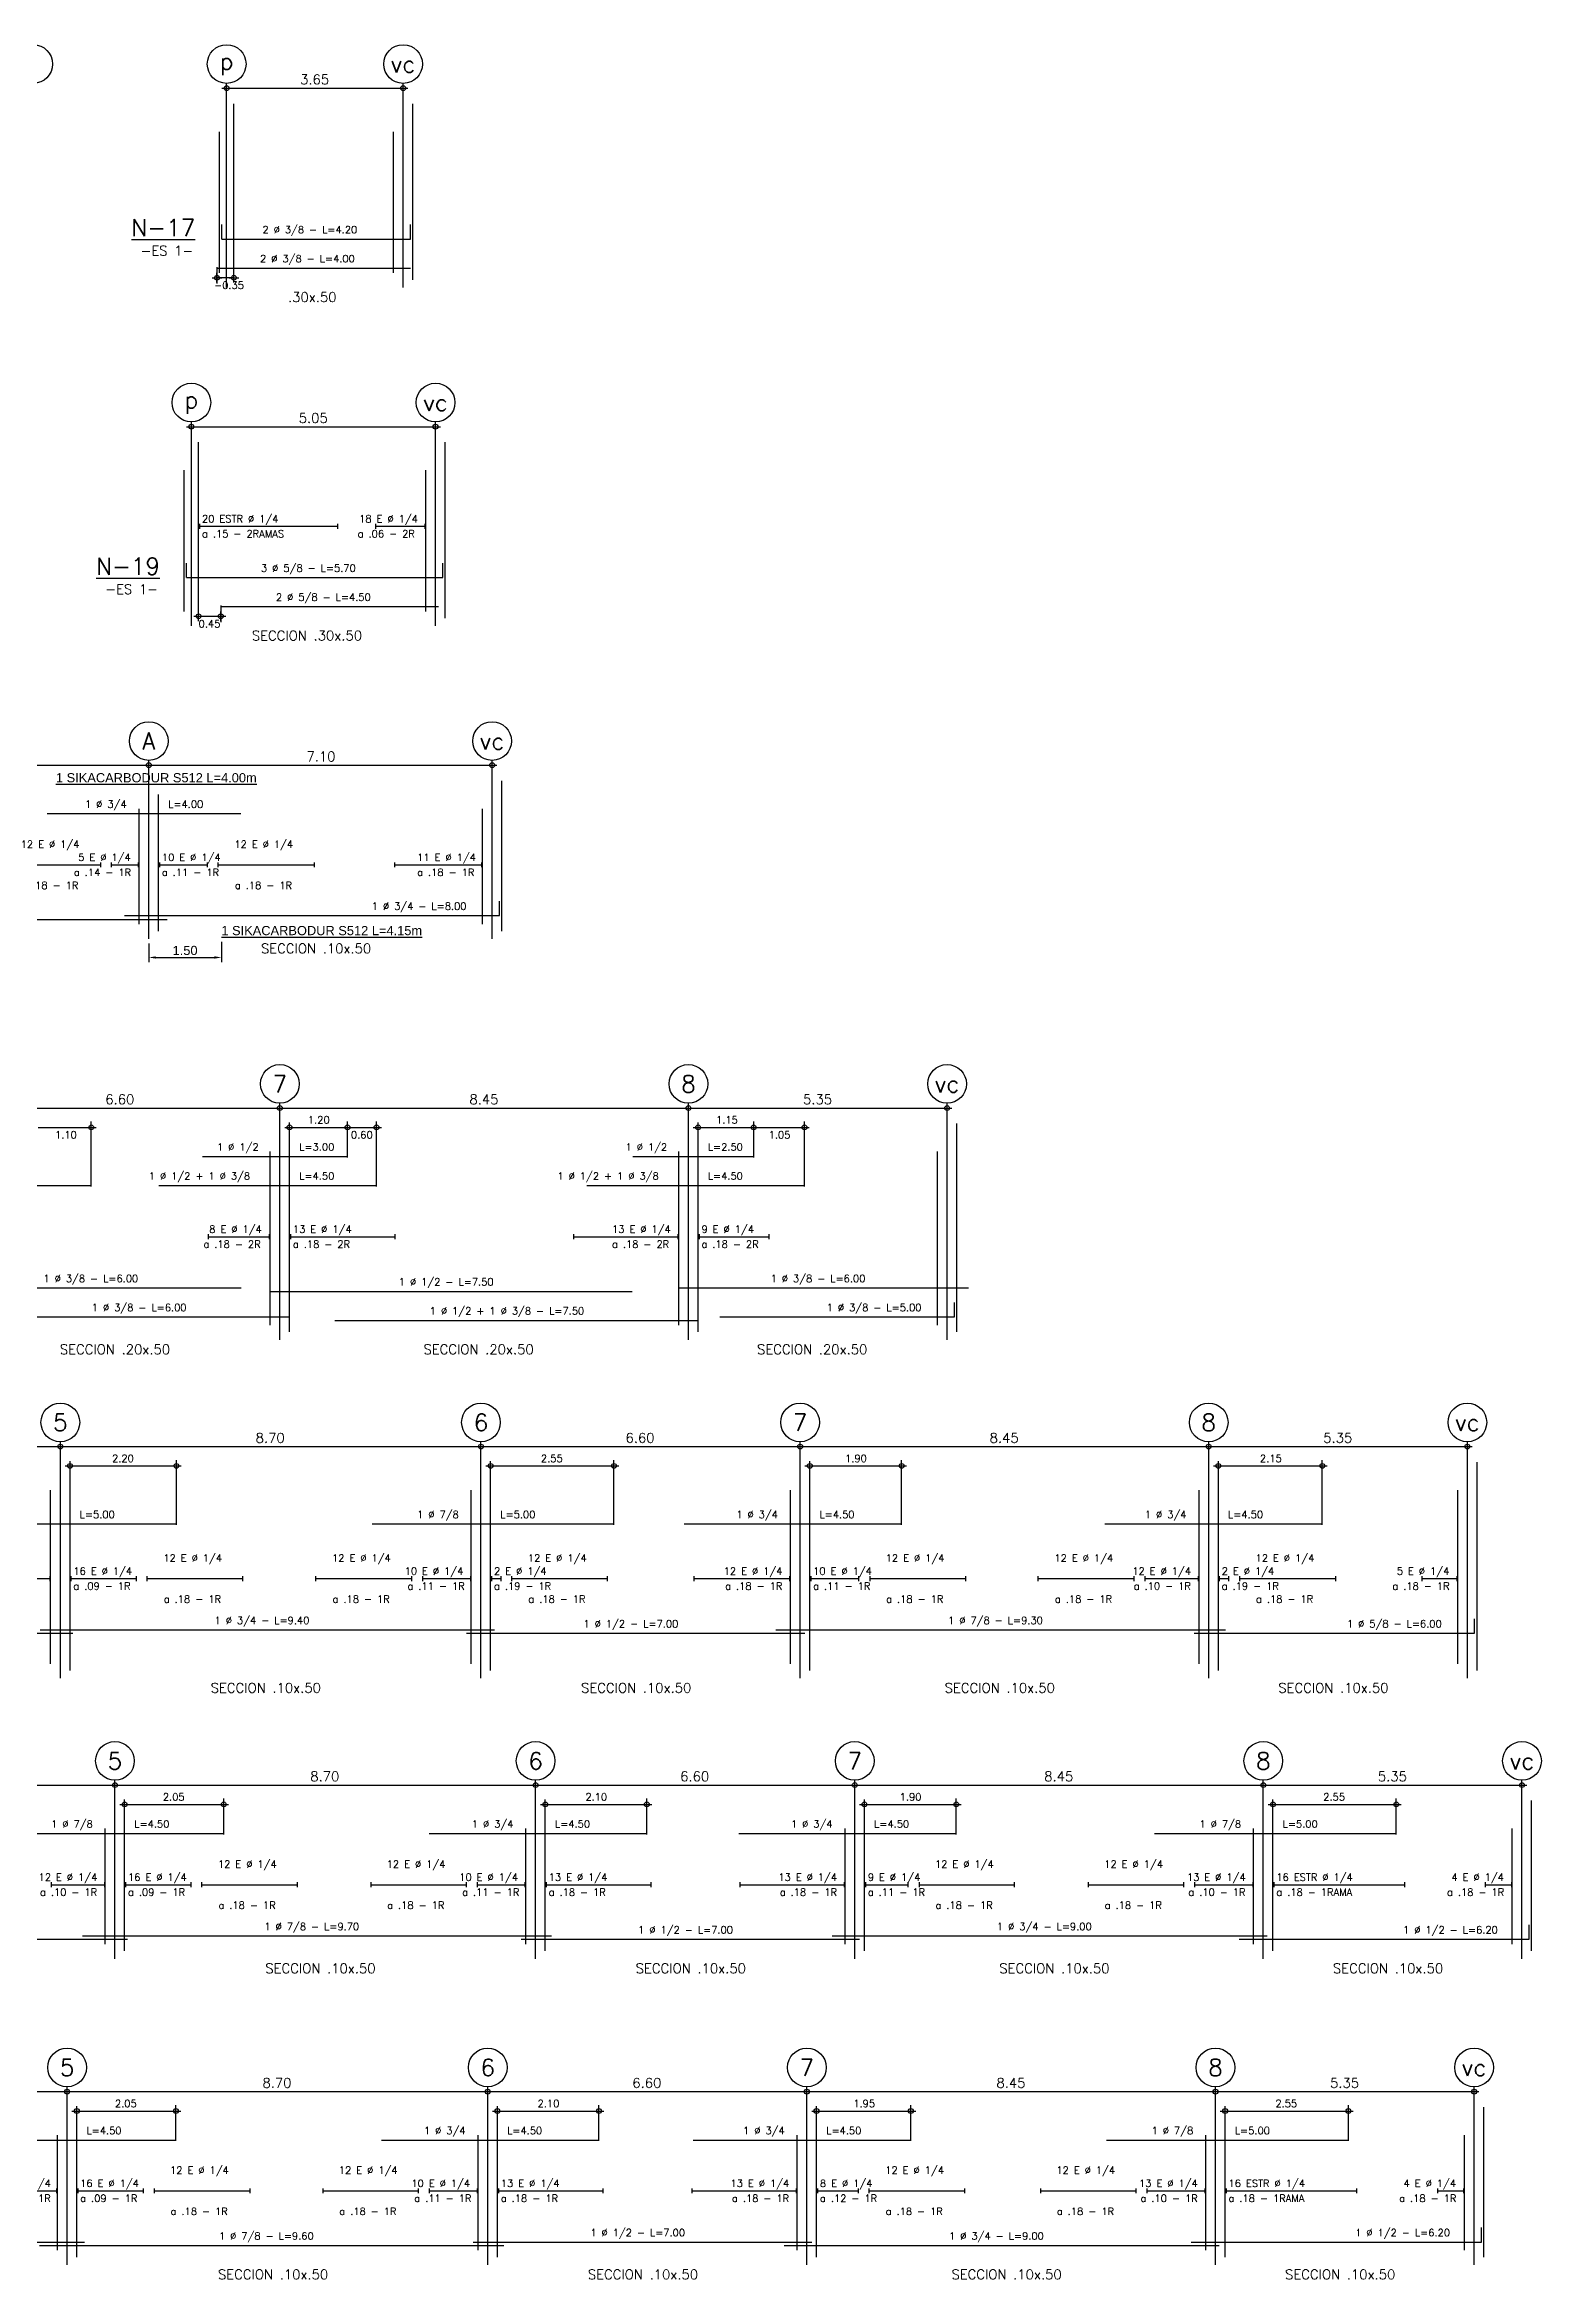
# Model space of a CAD drawing. Header units: millimetres. Extents: x 1 to 301, y -42 to 59.
# Drawn here: x 38.69 to 69.65, y -40.52 to 5.69 of the extents above; entities that cross this region are included whole.
import ezdxf
from ezdxf.enums import TextEntityAlignment as Align

# ---------------------------------------------------------------- set-up
doc = ezdxf.new("R2010")
doc.units = ezdxf.units.MM
doc.header["$LTSCALE"] = 0.0003
doc.header["$PDMODE"] = 34
doc.header["$PDSIZE"] = 0.1
for name, color, linetype in [('SIM-ACHURADOS', 8, 'Continuous'), ('SIM-COTAS', 1, 'Continuous'), ('SIM-FIBRACARB', 4, 'Continuous')]:
    doc.layers.add(name, color=color, linetype=linetype)
doc.styles.add('ARIAL EE', font='arial.ttf')
doc.styles.add('P140', font='SIMPLEX', dxfattribs={"height": 0.35})
doc.styles.add('P60', font='SIMPLEX', dxfattribs={"height": 0.16})
doc.styles.add('P80', font='SIMPLEX', dxfattribs={"height": 0.2})
doc.dimstyles.new('RE - STANDAR', dxfattribs={"dimtxt": 0.002, "dimasz": 0.0015, "dimexe": 0.001, "dimexo": 0.001, "dimgap": 0.0005, "dimtad": 1, "dimzin": 4, "dimdsep": 46, "dimtxsty": 'ARIAL EE', "dimcen": -0.001, "dimclrd": 256, "dimclre": 256, "dimclrt": 2, "dimadec": 0, "dimazin": 0, "dimtfac": 1, "dimtix": 1, "dimtofl": 0, "dimtmove": 1, "dimatfit": 0, "dimfxl": 0.0015, "dimtolj": 1, "dimtzin": 4, "dimlwd": -1, "dimlwe": -1, "dimarcsym": 0})

# ---------------------------------------------------------------- blocks, each defined once
blk = doc.blocks.new('*D19')
at = {"layer": 'SIM-COTAS', "transparency": 16777216}
for p, q in [((40.848, -12.89), (40.848, -13.276)), ((42.348, -12.857), (42.348, -13.276)), ((40.99, -13.181), (42.205, -13.181))]:
    blk.add_line(p, q, dxfattribs=at)
for points in [[(40.99, -13.157), (40.99, -13.205), (40.848, -13.181)], [(42.205, -13.157), (42.205, -13.205), (42.348, -13.181)]]:
    blk.add_solid(points, dxfattribs=at)
at = {"layer": 'SIM-COTAS', "color": 2, "transparency": 16777216, "insert": (41.598, -13.037), "char_height": 0.19, "attachment_point": 5, "style": 'ARIAL EE'}
blk.add_mtext('\\A1;1.50', dxfattribs=at)

msp = doc.modelspace()

# ---------------------------------------------------------------- linework, layer by layer
at = {"layer": 'SIM-ACHURADOS'}
for p, q in [((42.458, 0.675), (42.458, 4.895)), ((42.458, 4.795), (46.108, 4.795)), ((46.108, 0.675), (46.108, 4.895)), ((42.608, 0.835), (42.608, 4.475)), ((46.308, 0.835), (46.308, 4.475)), ((42.308, 0.975), (42.308, 3.895)), ((45.908, 0.975), (45.908, 3.895)), ((42.358, 1.675), (42.358, 1.975)), ((46.258, 1.675), (46.258, 1.975)), ((42.358, 1.675), (46.258, 1.675)), ((42.258, 1.095), (42.258, 0.755)), ((42.258, 1.075), (46.258, 1.075)), ((42.608, 0.875), (42.258, 0.875)), ((41.728, -6.325), (41.728, -2.105)), ((41.728, -2.205), (46.778, -2.205)), ((46.778, -6.325), (46.778, -2.105)), ((41.878, -6.165), (41.878, -2.525)), ((46.978, -6.165), (46.978, -2.525)), ((41.578, -6.025), (41.578, -3.105)), ((46.578, -6.025), (46.578, -3.105)), ((41.898, -4.215), (41.898, -4.315)), ((41.898, -4.265), (44.748, -4.265)), ((44.748, -4.215), (44.748, -4.315)), ((45.538, -4.215), (45.538, -4.315)), ((45.538, -4.265), (46.558, -4.265)), ((46.558, -4.215), (46.558, -4.315)), ((41.628, -5.325), (41.628, -5.025)), ((46.928, -5.325), (46.928, -5.025)), ((41.628, -5.325), (46.928, -5.325)), ((42.338, -5.905), (42.338, -6.245)), ((42.338, -5.925), (46.838, -5.925)), ((41.878, -6.125), (42.338, -6.125)), ((30.898, -9.205), (47.948, -9.205)), ((40.848, -12.795), (40.848, -9.105)), ((47.948, -12.795), (47.948, -9.105)), ((48.148, -12.635), (48.148, -9.525)), ((40.648, -12.495), (40.648, -10.105)), ((41.048, -12.635), (41.048, -9.809)), ((47.748, -12.495), (47.748, -10.105)), ((38.748, -10.205), (42.748, -10.205)), ((37.868, -11.265), (39.848, -11.265)), ((39.848, -11.215), (39.848, -11.315)), ((40.068, -11.215), (40.068, -11.315)), ((40.068, -11.265), (40.628, -11.265)), ((40.628, -11.215), (40.628, -11.315)), ((41.068, -11.215), (41.068, -11.315)), ((41.068, -11.265), (42.058, -11.265)), ((42.058, -11.215), (42.058, -11.315)), ((42.278, -11.215), (42.278, -11.315)), ((42.278, -11.265), (44.268, -11.265)), ((44.268, -11.215), (44.268, -11.315)), ((45.928, -11.215), (45.928, -11.315)), ((45.928, -11.265), (47.728, -11.265)), ((47.728, -11.215), (47.728, -11.315)), ((33.728, -12.395), (41.228, -12.395)), ((40.348, -12.315), (48.098, -12.315)), ((48.098, -12.315), (48.098, -12.015)), ((3.218, -16.295), (57.358, -16.295)), ((39.658, -17.915), (39.658, -16.575)), ((43.558, -21.085), (43.558, -16.195)), ((43.758, -20.925), (43.758, -16.615)), ((44.958, -17.315), (44.958, -16.575)), ((45.558, -17.915), (45.558, -16.575)), ((52.008, -21.085), (52.008, -16.195)), ((52.208, -20.925), (52.208, -16.615)), ((53.358, -17.315), (53.358, -16.575)), ((54.408, -17.915), (54.408, -16.575)), ((57.358, -21.085), (57.358, -16.195)), ((57.558, -20.925), (57.558, -16.615)), ((38.558, -16.695), (39.658, -16.695)), ((43.758, -16.695), (44.958, -16.695)), ((44.958, -16.695), (45.558, -16.695)), ((52.208, -16.695), (53.358, -16.695)), ((53.358, -16.695), (54.408, -16.695)), ((41.958, -17.295), (44.958, -17.295)), ((43.358, -20.785), (43.358, -17.195)), ((50.858, -17.295), (53.358, -17.295)), ((51.808, -20.785), (51.808, -17.195)), ((57.158, -20.785), (57.158, -17.195)), ((34.658, -17.895), (39.658, -17.895)), ((41.058, -17.895), (45.558, -17.895)), ((49.908, -17.895), (54.408, -17.895)), ((42.078, -18.905), (42.078, -19.005)), ((43.338, -18.905), (43.338, -19.005)), ((43.778, -18.905), (43.778, -19.005)), ((45.938, -18.905), (45.938, -19.005)), ((49.628, -18.905), (49.628, -19.005)), ((51.788, -18.905), (51.788, -19.005)), ((52.228, -18.905), (52.228, -19.005)), ((53.668, -18.905), (53.668, -19.005)), ((42.078, -18.955), (43.338, -18.955)), ((43.778, -18.955), (45.938, -18.955)), ((49.628, -18.955), (51.788, -18.955)), ((52.228, -18.955), (53.668, -18.955)), ((36.758, -20.015), (42.758, -20.015)), ((43.348, -20.085), (50.848, -20.085)), ((51.798, -20.015), (57.798, -20.015)), ((57.508, -20.615), (57.508, -20.315)), ((37.758, -20.615), (43.758, -20.615)), ((44.698, -20.685), (52.198, -20.685)), ((52.658, -20.615), (57.508, -20.615)), ((3.218, -23.295), (68.118, -23.295)), ((39.018, -28.085), (39.018, -23.195)), ((47.718, -28.085), (47.718, -23.195)), ((54.318, -28.085), (54.318, -23.195)), ((62.768, -28.085), (62.768, -23.195)), ((68.118, -28.085), (68.118, -23.195)), ((39.218, -27.925), (39.218, -23.615)), ((39.218, -23.695), (41.418, -23.695)), ((41.418, -24.915), (41.418, -23.575)), ((47.918, -27.925), (47.918, -23.615)), ((47.918, -23.695), (50.468, -23.695)), ((50.468, -24.915), (50.468, -23.575)), ((54.518, -27.925), (54.518, -23.615)), ((54.518, -23.695), (56.418, -23.695)), ((56.418, -24.915), (56.418, -23.575)), ((62.968, -27.925), (62.968, -23.615)), ((62.968, -23.695), (65.118, -23.695)), ((65.118, -24.915), (65.118, -23.575)), ((68.318, -27.925), (68.318, -23.615)), ((38.818, -27.785), (38.818, -24.195)), ((47.518, -27.785), (47.518, -24.195)), ((54.118, -27.785), (54.118, -24.195)), ((62.568, -27.785), (62.568, -24.195)), ((67.918, -27.785), (67.918, -24.195)), ((36.418, -24.895), (41.418, -24.895)), ((45.468, -24.895), (50.468, -24.895)), ((51.918, -24.895), (56.418, -24.895)), ((60.618, -24.895), (65.118, -24.895)), ((37.698, -26.025), (38.798, -26.025)), ((38.798, -25.975), (38.798, -26.075)), ((39.238, -25.975), (39.238, -26.075)), ((39.238, -26.025), (40.588, -26.025)), ((40.588, -25.975), (40.588, -26.075)), ((40.808, -25.975), (40.808, -26.075)), ((40.808, -26.025), (42.788, -26.025)), ((42.788, -25.975), (42.788, -26.075)), ((44.298, -25.975), (44.298, -26.075)), ((44.298, -26.025), (46.278, -26.025)), ((46.278, -25.975), (46.278, -26.075)), ((46.508, -25.975), (46.508, -26.075)), ((46.508, -26.025), (47.498, -26.025)), ((47.498, -25.975), (47.498, -26.075)), ((47.938, -25.975), (47.938, -26.075)), ((47.938, -26.025), (48.128, -26.025)), ((48.128, -25.975), (48.128, -26.075)), ((48.348, -25.975), (48.348, -26.075)), ((48.348, -26.025), (50.328, -26.025)), ((50.328, -25.975), (50.328, -26.075)), ((52.118, -25.975), (52.118, -26.075)), ((52.118, -26.025), (54.098, -26.025)), ((54.098, -25.975), (54.098, -26.075)), ((54.538, -25.975), (54.538, -26.075)), ((54.538, -26.025), (55.528, -26.025)), ((55.528, -25.975), (55.528, -26.075)), ((55.758, -25.975), (55.758, -26.075)), ((55.758, -26.025), (57.738, -26.025)), ((57.738, -25.975), (57.738, -26.075)), ((59.238, -25.975), (59.238, -26.075)), ((59.238, -26.025), (61.218, -26.025)), ((61.218, -25.975), (61.218, -26.075)), ((61.448, -25.975), (61.448, -26.075)), ((61.448, -26.025), (62.548, -26.025)), ((62.548, -25.975), (62.548, -26.075)), ((62.988, -25.975), (62.988, -26.075)), ((62.988, -26.025), (63.178, -26.025)), ((63.178, -25.975), (63.178, -26.075)), ((63.408, -25.975), (63.408, -26.075)), ((63.408, -26.025), (65.388, -26.025)), ((65.388, -25.975), (65.388, -26.075)), ((67.178, -25.975), (67.178, -26.075)), ((67.178, -26.025), (67.898, -26.025)), ((67.898, -25.975), (67.898, -26.075)), ((30.278, -27.155), (39.278, -27.155)), ((38.598, -27.085), (47.998, -27.085)), ((47.418, -27.155), (54.418, -27.155)), ((53.818, -27.085), (63.118, -27.085)), ((62.468, -27.155), (68.268, -27.155)), ((68.268, -27.155), (68.268, -26.855)), ((9.868, -30.295), (69.248, -30.295)), ((40.148, -33.885), (40.148, -30.195)), ((48.848, -33.885), (48.848, -30.195)), ((55.448, -33.885), (55.448, -30.195)), ((63.898, -33.885), (63.898, -30.195)), ((69.248, -33.885), (69.248, -30.195)), ((40.348, -33.725), (40.348, -30.615)), ((40.348, -30.695), (42.398, -30.695)), ((42.398, -31.315), (42.398, -30.575)), ((49.048, -33.725), (49.048, -30.615)), ((49.048, -30.695), (51.148, -30.695)), ((51.148, -31.315), (51.148, -30.575)), ((55.648, -33.725), (55.648, -30.615)), ((55.648, -30.695), (57.548, -30.695)), ((57.548, -31.315), (57.548, -30.575)), ((64.098, -33.725), (64.098, -30.615)), ((64.098, -30.695), (66.648, -30.695)), ((66.648, -31.315), (66.648, -30.575)), ((69.448, -33.725), (69.448, -30.615)), ((37.898, -31.295), (42.398, -31.295)), ((39.948, -33.585), (39.948, -31.195)), ((46.648, -31.295), (51.148, -31.295)), ((48.648, -33.585), (48.648, -31.195)), ((53.048, -31.295), (57.548, -31.295)), ((55.248, -33.585), (55.248, -31.195)), ((61.648, -31.295), (66.648, -31.295)), ((63.698, -33.585), (63.698, -31.195)), ((69.048, -33.585), (69.048, -31.195)), ((38.828, -32.305), (38.828, -32.405)), ((39.928, -32.305), (39.928, -32.405)), ((40.368, -32.305), (40.368, -32.405)), ((41.718, -32.305), (41.718, -32.405)), ((41.938, -32.305), (41.938, -32.405)), ((43.918, -32.305), (43.918, -32.405)), ((45.438, -32.305), (45.438, -32.405)), ((47.408, -32.305), (47.408, -32.405)), ((47.638, -32.305), (47.638, -32.405)), ((48.628, -32.305), (48.628, -32.405)), ((49.068, -32.305), (49.068, -32.405)), ((51.228, -32.305), (51.228, -32.405)), ((53.068, -32.305), (53.068, -32.405)), ((55.228, -32.305), (55.228, -32.405)), ((55.668, -32.305), (55.668, -32.405)), ((56.548, -32.305), (56.548, -32.405)), ((56.778, -32.305), (56.778, -32.405)), ((58.748, -32.305), (58.748, -32.405)), ((60.278, -32.305), (60.278, -32.405)), ((62.248, -32.305), (62.248, -32.405)), ((62.478, -32.305), (62.478, -32.405)), ((63.678, -32.305), (63.678, -32.405)), ((64.118, -32.305), (64.118, -32.405)), ((66.818, -32.305), (66.818, -32.405)), ((68.488, -32.305), (68.488, -32.405)), ((69.028, -32.305), (69.028, -32.405)), ((38.828, -32.355), (39.928, -32.355)), ((40.368, -32.355), (41.718, -32.355)), ((41.938, -32.355), (43.918, -32.355)), ((45.438, -32.355), (47.408, -32.355)), ((47.638, -32.355), (48.628, -32.355)), ((49.068, -32.355), (51.228, -32.355)), ((53.068, -32.355), (55.228, -32.355)), ((55.668, -32.355), (56.548, -32.355)), ((56.778, -32.355), (58.748, -32.355)), ((60.278, -32.355), (62.248, -32.355)), ((62.478, -32.355), (63.678, -32.355)), ((64.118, -32.355), (66.818, -32.355)), ((68.488, -32.355), (69.028, -32.355)), ((69.398, -33.485), (69.398, -33.185)), ((31.408, -33.485), (40.408, -33.485)), ((39.478, -33.415), (49.178, -33.415)), ((48.548, -33.485), (55.548, -33.485)), ((54.978, -33.415), (63.978, -33.415)), ((63.398, -33.485), (69.398, -33.485)), ((18.718, -36.635), (68.258, -36.635)), ((39.158, -40.215), (39.158, -36.535)), ((39.358, -40.055), (39.358, -36.955)), ((41.408, -37.655), (41.408, -36.915)), ((47.858, -40.215), (47.858, -36.535)), ((48.058, -40.055), (48.058, -36.955)), ((50.158, -37.655), (50.158, -36.915)), ((54.458, -40.215), (54.458, -36.535)), ((54.658, -40.055), (54.658, -36.955)), ((56.608, -37.655), (56.608, -36.915)), ((62.908, -40.215), (62.908, -36.535)), ((63.108, -40.055), (63.108, -36.955)), ((65.658, -37.655), (65.658, -36.915)), ((68.258, -40.215), (68.258, -36.535)), ((68.458, -40.055), (68.458, -36.955)), ((39.358, -37.035), (41.408, -37.035)), ((48.058, -37.035), (50.158, -37.035)), ((54.658, -37.035), (56.608, -37.035)), ((63.108, -37.035), (65.658, -37.035)), ((36.908, -37.635), (41.408, -37.635)), ((38.958, -39.915), (38.958, -37.535)), ((45.658, -37.635), (50.158, -37.635)), ((47.658, -39.915), (47.658, -37.535)), ((52.108, -37.635), (56.608, -37.635)), ((54.258, -39.915), (54.258, -37.535)), ((60.658, -37.635), (65.658, -37.635)), ((62.708, -39.915), (62.708, -37.535)), ((68.058, -39.915), (68.058, -37.535)), ((37.838, -38.685), (38.938, -38.685)), ((38.938, -38.635), (38.938, -38.735)), ((39.378, -38.635), (39.378, -38.735)), ((39.378, -38.685), (40.728, -38.685)), ((40.728, -38.635), (40.728, -38.735)), ((40.958, -38.635), (40.958, -38.735)), ((40.958, -38.685), (42.938, -38.685)), ((42.938, -38.635), (42.938, -38.735)), ((44.448, -38.635), (44.448, -38.735)), ((44.448, -38.685), (46.418, -38.685)), ((46.418, -38.635), (46.418, -38.735)), ((46.648, -38.635), (46.648, -38.735)), ((46.648, -38.685), (47.638, -38.685)), ((47.638, -38.635), (47.638, -38.735)), ((48.078, -38.635), (48.078, -38.735)), ((48.078, -38.685), (50.238, -38.685)), ((50.238, -38.635), (50.238, -38.735)), ((52.078, -38.635), (52.078, -38.735)), ((52.078, -38.685), (54.238, -38.685)), ((54.238, -38.635), (54.238, -38.735)), ((54.678, -38.635), (54.678, -38.735)), ((54.678, -38.685), (55.518, -38.685)), ((55.518, -38.635), (55.518, -38.735)), ((55.738, -38.635), (55.738, -38.735)), ((55.738, -38.685), (57.718, -38.685)), ((57.718, -38.635), (57.718, -38.735)), ((59.288, -38.635), (59.288, -38.735)), ((59.288, -38.685), (61.258, -38.685)), ((61.258, -38.635), (61.258, -38.735)), ((61.488, -38.635), (61.488, -38.735)), ((61.488, -38.685), (62.688, -38.685)), ((62.688, -38.635), (62.688, -38.735)), ((63.128, -38.635), (63.128, -38.735)), ((63.128, -38.685), (65.828, -38.685)), ((65.828, -38.635), (65.828, -38.735)), ((67.498, -38.635), (67.498, -38.735)), ((67.498, -38.685), (68.038, -38.685)), ((68.038, -38.635), (68.038, -38.735)), ((68.408, -39.745), (68.408, -39.445)), ((30.518, -39.745), (39.518, -39.745)), ((38.588, -39.815), (48.188, -39.815)), ((47.558, -39.745), (54.558, -39.745)), ((53.988, -39.815), (62.988, -39.815)), ((62.408, -39.745), (68.408, -39.745))]:
    msp.add_line(p, q, dxfattribs=at)
for centre in [(38.458, 5.295), (42.458, 5.295), (46.108, 5.295), (41.728, -1.705), (46.778, -1.705), (40.848, -8.705), (47.948, -8.705), (43.558, -15.795), (52.008, -15.795), (57.358, -15.795), (39.018, -22.795), (47.718, -22.795), (54.318, -22.795), (62.768, -22.795), (68.118, -22.795), (40.148, -29.795), (48.848, -29.795), (55.448, -29.795), (63.898, -29.795), (69.248, -29.795), (39.158, -36.135), (47.858, -36.135), (54.458, -36.135), (62.908, -36.135), (68.258, -36.135)]:
    msp.add_circle(centre, 0.4, dxfattribs=at)
for p in [(42.458, 4.795), (46.108, 4.795), (42.258, 0.875), (42.608, 0.875), (41.728, -2.205), (46.778, -2.205), (41.878, -6.125), (42.338, -6.125), (40.848, -9.205), (47.948, -9.205), (39.658, -16.695), (43.558, -16.295), (43.758, -16.695), (44.958, -16.695), (45.558, -16.695), (52.008, -16.295), (52.208, -16.695), (53.358, -16.695), (54.408, -16.695), (57.358, -16.295), (39.018, -23.295), (47.718, -23.295), (54.318, -23.295), (62.768, -23.295), (68.118, -23.295), (39.218, -23.695), (41.418, -23.695), (47.918, -23.695), (50.468, -23.695), (54.518, -23.695), (56.418, -23.695), (62.968, -23.695), (65.118, -23.695), (40.148, -30.295), (48.848, -30.295), (55.448, -30.295), (63.898, -30.295), (69.248, -30.295), (40.348, -30.695), (42.398, -30.695), (49.048, -30.695), (51.148, -30.695), (55.648, -30.695), (57.548, -30.695), (64.098, -30.695), (66.648, -30.695), (39.158, -36.635), (39.358, -37.035), (41.408, -37.035), (47.858, -36.635), (48.058, -37.035), (50.158, -37.035), (54.458, -36.635), (54.658, -37.035), (56.608, -37.035), (62.908, -36.635), (63.108, -37.035), (65.658, -37.035), (68.258, -36.635)]:
    msp.add_point(p, dxfattribs=at)

# ---------------------------------------------------------------- texts
at = {"layer": 'SIM-ACHURADOS', "style": 'P140'}
for s, p in [('p', (42.458, 5.295)), ('vc', (46.108, 5.295)), ('p', (41.728, -1.705)), ('vc', (46.778, -1.705)), ('A', (40.848, -8.705)), ('vc', (47.948, -8.705)), ('7', (43.558, -15.795)), ('8', (52.008, -15.795)), ('vc', (57.358, -15.795)), ('5', (39.018, -22.795)), ('6', (47.718, -22.795)), ('7', (54.318, -22.795)), ('8', (62.768, -22.795)), ('vc', (68.118, -22.795)), ('5', (40.148, -29.795)), ('6', (48.848, -29.795)), ('7', (55.448, -29.795)), ('8', (63.898, -29.795)), ('vc', (69.248, -29.795)), ('5', (39.158, -36.135)), ('6', (47.858, -36.135)), ('7', (54.458, -36.135)), ('8', (62.908, -36.135)), ('vc', (68.258, -36.135))]:
    msp.add_text(s, height=0.35, dxfattribs=at).set_placement(p, align=Align.MIDDLE)
at = {"layer": 'SIM-ACHURADOS'}
for s, height, style, p in [('3.65', 0.2, 'P80', (43.978, 4.875)), ('2 %%c 3/8 - L=4.20', 0.15, 'P60', (43.198, 1.795)), ('-ES 1-', 0.2, 'P80', (40.678, 1.335)), ('2 %%c 3/8 - L=4.00', 0.15, 'P60', (43.148, 1.195)), ('-0.35', 0.15, 'P60', (42.198, 0.645)), ('.30x.50', 0.2, 'P80', (43.728, 0.375)), ('5.05', 0.2, 'P80', (43.948, -2.125)), ('20 ESTR %%c 1/4', 0.15, 'P60', (41.948, -4.185)), ('18 E %%c 1/4', 0.15, 'P60', (45.198, -4.185)), ('a .15 - 2RAMAS', 0.15, 'P60', (41.948, -4.495)), ('a .06 - 2R', 0.15, 'P60', (45.168, -4.495)), ('3 %%c 5/8 - L=5.70', 0.15, 'P60', (43.168, -5.205)), ('-ES 1-', 0.2, 'P80', (39.948, -5.665)), ('2 %%c 5/8 - L=4.50', 0.15, 'P60', (43.478, -5.805)), ('0.45', 0.15, 'P60', (41.878, -6.355)), ('SECCION .30x.50', 0.2, 'P80', (42.978, -6.625)), ('7.10', 0.2, 'P80', (44.108, -9.125)), ('1 %%c 3/4', 0.15, 'P60', (39.528, -10.085)), ('L=4.00', 0.15, 'P60', (41.248, -10.085)), ('12 E %%c 1/4', 0.15, 'P60', (38.198, -10.915)), ('5 E %%c 1/4', 0.15, 'P60', (39.388, -11.185)), ('10 E %%c 1/4', 0.15, 'P60', (41.118, -11.185)), ('12 E %%c 1/4', 0.15, 'P60', (42.618, -10.915)), ('11 E %%c 1/4', 0.15, 'P60', (46.398, -11.185)), ('a .14 - 1R', 0.15, 'P60', (39.298, -11.495)), ('a .11 - 1R', 0.15, 'P60', (41.118, -11.495)), ('a .18 - 1R', 0.15, 'P60', (46.398, -11.495)), ('a .18 - 1R', 0.15, 'P60', (38.208, -11.765)), ('a .18 - 1R', 0.15, 'P60', (42.628, -11.765)), ('1 %%c 3/4 - L=8.00', 0.15, 'P60', (45.458, -12.195)), ('SECCION .10x.50', 0.2, 'P80', (43.168, -13.095)), ('6.60', 0.2, 'P80', (39.948, -16.215)), ('8.45', 0.2, 'P80', (47.478, -16.215)), ('5.35', 0.2, 'P80', (54.378, -16.215)), ('1.20', 0.15, 'P60', (44.138, -16.615)), ('1.15', 0.15, 'P60', (52.578, -16.615)), ('1.10', 0.15, 'P60', (38.908, -16.925)), ('1 %%c 1/2', 0.15, 'P60', (42.258, -17.175)), ('L=3.00', 0.15, 'P60', (43.958, -17.175)), ('0.60', 0.15, 'P60', (45.028, -16.925)), ('1 %%c 1/2', 0.15, 'P60', (50.708, -17.175)), ('L=2.50', 0.15, 'P60', (52.408, -17.175)), ('1.05', 0.15, 'P60', (53.668, -16.925)), ('1 %%c 1/2 + 1 %%c 3/8', 0.15, 'P60', (40.848, -17.775)), ('L=4.50', 0.15, 'P60', (43.958, -17.775)), ('1 %%c 1/2 + 1 %%c 3/8', 0.15, 'P60', (49.298, -17.775)), ('L=4.50', 0.15, 'P60', (52.408, -17.775)), ('8 E %%c 1/4', 0.15, 'P60', (42.098, -18.875)), ('13 E %%c 1/4', 0.15, 'P60', (43.828, -18.875)), ('13 E %%c 1/4', 0.15, 'P60', (50.428, -18.875)), ('9 E %%c 1/4', 0.15, 'P60', (52.278, -18.875)), ('a .18 - 2R', 0.15, 'P60', (41.978, -19.185)), ('a .18 - 2R', 0.15, 'P60', (43.828, -19.185)), ('a .18 - 2R', 0.15, 'P60', (50.428, -19.185)), ('a .18 - 2R', 0.15, 'P60', (52.278, -19.185)), ('1 %%c 3/8 - L=6.00', 0.15, 'P60', (38.668, -19.895)), ('1 %%c 1/2 - L=7.50', 0.15, 'P60', (46.018, -19.965)), ('1 %%c 3/8 - L=6.00', 0.15, 'P60', (53.708, -19.895)), ('1 %%c 3/8 - L=6.00', 0.15, 'P60', (39.668, -20.495)), ('1 %%c 3/8 - L=5.00', 0.15, 'P60', (54.868, -20.495)), ('1 %%c 1/2 + 1 %%c 3/8 - L=7.50', 0.15, 'P60', (46.658, -20.565)), ('SECCION .20x.50', 0.2, 'P80', (39.008, -21.385)), ('SECCION .20x.50', 0.2, 'P80', (46.528, -21.385)), ('SECCION .20x.50', 0.2, 'P80', (53.428, -21.385)), ('8.70', 0.2, 'P80', (43.058, -23.215)), ('6.60', 0.2, 'P80', (50.708, -23.215)), ('8.45', 0.2, 'P80', (58.238, -23.215)), ('5.35', 0.2, 'P80', (65.138, -23.215)), ('2.20', 0.15, 'P60', (40.088, -23.615)), ('2.55', 0.15, 'P60', (48.958, -23.615)), ('1.90', 0.15, 'P60', (55.248, -23.615)), ('2.15', 0.15, 'P60', (63.828, -23.615)), ('L=5.00', 0.15, 'P60', (39.418, -24.775)), ('1 %%c 7/8', 0.15, 'P60', (46.398, -24.775)), ('L=5.00', 0.15, 'P60', (48.118, -24.775)), ('1 %%c 3/4', 0.15, 'P60', (52.998, -24.775)), ('L=4.50', 0.15, 'P60', (54.718, -24.775)), ('1 %%c 3/4', 0.15, 'P60', (61.448, -24.775)), ('L=4.50', 0.15, 'P60', (63.168, -24.775)), ('16 E %%c 1/4', 0.15, 'P60', (39.288, -25.945)), ('12 E %%c 1/4', 0.15, 'P60', (41.148, -25.675)), ('12 E %%c 1/4', 0.15, 'P60', (44.638, -25.675)), ('10 E %%c 1/4', 0.15, 'P60', (46.138, -25.945)), ('2 E %%c 1/4', 0.15, 'P60', (47.988, -25.945)), ('12 E %%c 1/4', 0.15, 'P60', (48.688, -25.675)), ('12 E %%c 1/4', 0.15, 'P60', (52.738, -25.945)), ('10 E %%c 1/4', 0.15, 'P60', (54.588, -25.945)), ('12 E %%c 1/4', 0.15, 'P60', (56.088, -25.675)), ('12 E %%c 1/4', 0.15, 'P60', (59.578, -25.675)), ('12 E %%c 1/4', 0.15, 'P60', (61.188, -25.945)), ('2 E %%c 1/4', 0.15, 'P60', (63.038, -25.945)), ('12 E %%c 1/4', 0.15, 'P60', (63.738, -25.675)), ('5 E %%c 1/4', 0.15, 'P60', (66.658, -25.945)), ('a .09 - 1R', 0.15, 'P60', (39.288, -26.255)), ('a .11 - 1R', 0.15, 'P60', (46.198, -26.255)), ('a .19 - 1R', 0.15, 'P60', (47.988, -26.255)), ('a .18 - 1R', 0.15, 'P60', (52.768, -26.255)), ('a .11 - 1R', 0.15, 'P60', (54.588, -26.255)), ('a .10 - 1R', 0.15, 'P60', (61.218, -26.255)), ('a .19 - 1R', 0.15, 'P60', (63.038, -26.255)), ('a .18 - 1R', 0.15, 'P60', (66.568, -26.255)), ('a .18 - 1R', 0.15, 'P60', (41.158, -26.525)), ('1 %%c 3/4 - L=9.40', 0.15, 'P60', (42.208, -26.965)), ('a .18 - 1R', 0.15, 'P60', (44.648, -26.525)), ('a .18 - 1R', 0.15, 'P60', (48.698, -26.525)), ('a .18 - 1R', 0.15, 'P60', (56.098, -26.525)), ('1 %%c 7/8 - L=9.30', 0.15, 'P60', (57.378, -26.965)), ('a .18 - 1R', 0.15, 'P60', (59.588, -26.525)), ('a .18 - 1R', 0.15, 'P60', (63.748, -26.525)), ('1 %%c 1/2 - L=7.00', 0.15, 'P60', (49.838, -27.035)), ('1 %%c 5/8 - L=6.00', 0.15, 'P60', (65.628, -27.035)), ('SECCION .10x.50', 0.2, 'P80', (42.128, -28.385)), ('SECCION .10x.50', 0.2, 'P80', (49.788, -28.385)), ('SECCION .10x.50', 0.2, 'P80', (57.308, -28.385)), ('SECCION .10x.50', 0.2, 'P80', (64.208, -28.385)), ('8.70', 0.2, 'P80', (44.188, -30.215)), ('6.60', 0.2, 'P80', (51.838, -30.215)), ('8.45', 0.2, 'P80', (59.368, -30.215)), ('5.35', 0.2, 'P80', (66.268, -30.215)), ('2.05', 0.15, 'P60', (41.138, -30.615)), ('2.10', 0.15, 'P60', (49.878, -30.615)), ('1.90', 0.15, 'P60', (56.378, -30.615)), ('2.55', 0.15, 'P60', (65.138, -30.615)), ('1 %%c 7/8', 0.15, 'P60', (38.828, -31.175)), ('L=4.50', 0.15, 'P60', (40.548, -31.175)), ('1 %%c 3/4', 0.15, 'P60', (47.528, -31.175)), ('L=4.50', 0.15, 'P60', (49.248, -31.175)), ('1 %%c 3/4', 0.15, 'P60', (54.128, -31.175)), ('L=4.50', 0.15, 'P60', (55.848, -31.175)), ('1 %%c 7/8', 0.15, 'P60', (62.578, -31.175)), ('L=5.00', 0.15, 'P60', (64.298, -31.175)), ('12 E %%c 1/4', 0.15, 'P60', (42.278, -32.005)), ('12 E %%c 1/4', 0.15, 'P60', (45.768, -32.005)), ('12 E %%c 1/4', 0.15, 'P60', (57.108, -32.005)), ('12 E %%c 1/4', 0.15, 'P60', (60.608, -32.005)), ('12 E %%c 1/4', 0.15, 'P60', (38.568, -32.275)), ('16 E %%c 1/4', 0.15, 'P60', (40.418, -32.275)), ('10 E %%c 1/4', 0.15, 'P60', (47.268, -32.275)), ('13 E %%c 1/4', 0.15, 'P60', (49.118, -32.275)), ('13 E %%c 1/4', 0.15, 'P60', (53.868, -32.275)), ('9 E %%c 1/4', 0.15, 'P60', (55.718, -32.275)), ('13 E %%c 1/4', 0.15, 'P60', (62.318, -32.275)), ('16 ESTR %%c 1/4', 0.15, 'P60', (64.168, -32.275)), ('4 E %%c 1/4', 0.15, 'P60', (67.788, -32.275)), ('a .10 - 1R', 0.15, 'P60', (38.598, -32.585)), ('a .09 - 1R', 0.15, 'P60', (40.418, -32.585)), ('a .18 - 1R', 0.15, 'P60', (42.288, -32.855)), ('a .18 - 1R', 0.15, 'P60', (45.778, -32.855)), ('a .11 - 1R', 0.15, 'P60', (47.328, -32.585)), ('a .18 - 1R', 0.15, 'P60', (49.118, -32.585)), ('a .18 - 1R', 0.15, 'P60', (53.898, -32.585)), ('a .11 - 1R', 0.15, 'P60', (55.718, -32.585)), ('a .18 - 1R', 0.15, 'P60', (57.118, -32.855)), ('a .18 - 1R', 0.15, 'P60', (60.618, -32.855)), ('a .10 - 1R', 0.15, 'P60', (62.348, -32.585)), ('a .18 - 1RAMA', 0.15, 'P60', (64.168, -32.585)), ('a .18 - 1R', 0.15, 'P60', (67.698, -32.585)), ('1 %%c 7/8 - L=9.70', 0.15, 'P60', (43.238, -33.295)), ('1 %%c 1/2 - L=7.00', 0.15, 'P60', (50.968, -33.365)), ('1 %%c 3/4 - L=9.00', 0.15, 'P60', (58.388, -33.295)), ('1 %%c 1/2 - L=6.20', 0.15, 'P60', (66.788, -33.365)), ('SECCION .10x.50', 0.2, 'P80', (43.258, -34.185)), ('SECCION .10x.50', 0.2, 'P80', (50.918, -34.185)), ('SECCION .10x.50', 0.2, 'P80', (58.438, -34.185)), ('SECCION .10x.50', 0.2, 'P80', (65.338, -34.185)), ('8.70', 0.2, 'P80', (43.198, -36.555)), ('6.60', 0.2, 'P80', (50.848, -36.555)), ('8.45', 0.2, 'P80', (58.378, -36.555)), ('5.35', 0.2, 'P80', (65.278, -36.555)), ('2.05', 0.15, 'P60', (40.148, -36.955)), ('2.10', 0.15, 'P60', (48.888, -36.955)), ('1.95', 0.15, 'P60', (55.418, -36.955)), ('2.55', 0.15, 'P60', (64.148, -36.955)), ('L=4.50', 0.15, 'P60', (39.558, -37.515)), ('1 %%c 3/4', 0.15, 'P60', (46.538, -37.515)), ('L=4.50', 0.15, 'P60', (48.258, -37.515)), ('1 %%c 3/4', 0.15, 'P60', (53.138, -37.515)), ('L=4.50', 0.15, 'P60', (54.858, -37.515)), ('1 %%c 7/8', 0.15, 'P60', (61.588, -37.515)), ('L=5.00', 0.15, 'P60', (63.308, -37.515)), ('12 E %%c 1/4', 0.15, 'P60', (41.288, -38.335)), ('12 E %%c 1/4', 0.15, 'P60', (44.778, -38.335)), ('12 E %%c 1/4', 0.15, 'P60', (56.078, -38.335)), ('12 E %%c 1/4', 0.15, 'P60', (59.618, -38.335)), ('11 E %%c 1/4', 0.15, 'P60', (37.608, -38.605)), ('a .11 - 1R', 0.15, 'P60', (37.638, -38.915)), ('a .09 - 1R', 0.15, 'P60', (39.428, -38.915)), ('16 E %%c 1/4', 0.15, 'P60', (39.428, -38.605)), ('10 E %%c 1/4', 0.15, 'P60', (46.278, -38.605)), ('a .11 - 1R', 0.15, 'P60', (46.338, -38.915)), ('a .18 - 1R', 0.15, 'P60', (48.128, -38.915)), ('13 E %%c 1/4', 0.15, 'P60', (48.128, -38.605)), ('13 E %%c 1/4', 0.15, 'P60', (52.878, -38.605)), ('a .18 - 1R', 0.15, 'P60', (52.908, -38.915)), ('8 E %%c 1/4', 0.15, 'P60', (54.728, -38.605)), ('a .12 - 1R', 0.15, 'P60', (54.728, -38.915)), ('13 E %%c 1/4', 0.15, 'P60', (61.328, -38.605)), ('a .10 - 1R', 0.15, 'P60', (61.358, -38.915)), ('a .18 - 1RAMA', 0.15, 'P60', (63.178, -38.915)), ('16 ESTR %%c 1/4', 0.15, 'P60', (63.178, -38.605)), ('a .18 - 1R', 0.15, 'P60', (66.708, -38.915)), ('4 E %%c 1/4', 0.15, 'P60', (66.798, -38.605)), ('a .18 - 1R', 0.15, 'P60', (41.298, -39.185)), ('a .18 - 1R', 0.15, 'P60', (44.788, -39.185)), ('a .18 - 1R', 0.15, 'P60', (56.088, -39.185)), ('a .18 - 1R', 0.15, 'P60', (59.628, -39.185)), ('1 %%c 7/8 - L=9.60', 0.15, 'P60', (42.298, -39.695)), ('1 %%c 1/2 - L=7.00', 0.15, 'P60', (49.978, -39.625)), ('1 %%c 3/4 - L=9.00', 0.15, 'P60', (57.398, -39.695)), ('1 %%c 1/2 - L=6.20', 0.15, 'P60', (65.798, -39.625)), ('SECCION .10x.50', 0.2, 'P80', (42.278, -40.515)), ('SECCION .10x.50', 0.2, 'P80', (49.928, -40.515)), ('SECCION .10x.50', 0.2, 'P80', (57.448, -40.515)), ('SECCION .10x.50', 0.2, 'P80', (64.348, -40.515))]:
    msp.add_text(s, height=height, dxfattribs=dict(at, style=style)).set_placement(p)
at = {"layer": 'SIM-ACHURADOS', "style": 'P140'}
for s, p in [('%%UN-17', (41.808, 1.735)), ('%%UN-19', (41.078, -5.265))]:
    msp.add_text(s, height=0.35, dxfattribs=at).set_placement(p, align=Align.RIGHT)
at = {"layer": 'SIM-FIBRACARB', "char_height": 0.19, "attachment_point": 1, "style": 'ARIAL EE'}
for s, width, insert in [('{\\L1 SIKACARBODUR S512 L=4.00m}', 4.33366, (38.927, -9.369)), ('{\\L1 SIKACARBODUR S512 L=4.15m}', 4.34889, (42.348, -12.53))]:
    msp.add_mtext_dynamic_manual_height_columns(s, width=width, gutter_width=0.00475, heights=[0], dxfattribs=dict(at, insert=insert))

# ---------------------------------------------------------------- dimensions: what is measured, and where the dimension line sits
at = {"layer": 'SIM-COTAS'}
dim = msp.add_linear_dim(base=(42.348, -13.181), p1=(40.848, -12.795), p2=(42.348, -12.762), dimstyle='RE - STANDAR', dxfattribs=at)
dim.commit()
dim.dimension.update_dxf_attribs({"geometry": '*D19', "text_midpoint": (41.598, -13.037)})

doc.saveas('drawing.dxf')
